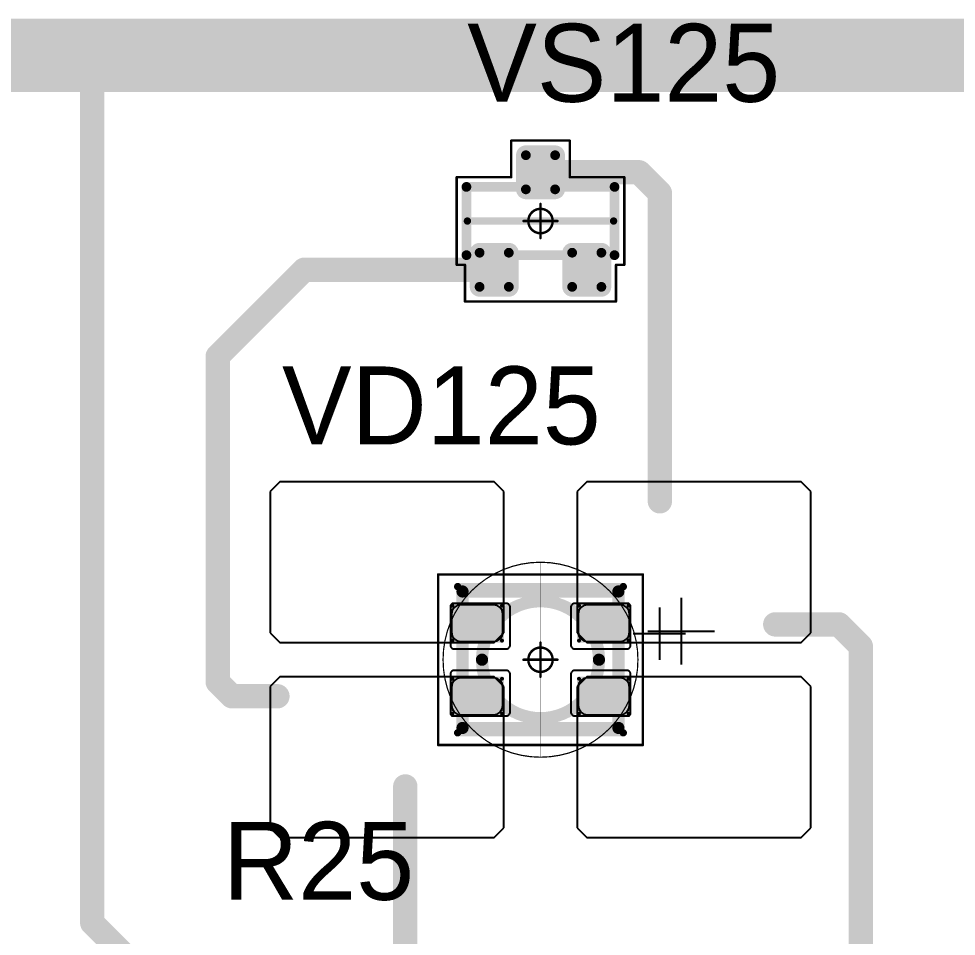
# Model space of a CAD drawing. Header units: millimetres. Extents: x 0 to 400, y 0 to 514.
# Drawn here: x 169.29 to 188.53, y 146.83 to 165.65 of the extents above; entities that cross this region are included whole.
import ezdxf

# ---------------------------------------------------------------- set-up
doc = ezdxf.new("R2010")
doc.units = ezdxf.units.MM
for name, color, linetype in [('Mechanical13', 56, 'Continuous'), ('Mechanical15', 56, 'Continuous'), ('Mechanical2', 216, 'Continuous'), ('TopLayer', 1, 'Continuous'), ('TopOverlay', 2, 'Continuous'), ('TopPaste', 8, 'Continuous'), ('TopSolder', 216, 'Continuous')]:
    doc.layers.add(name, color=color, linetype=linetype)

# ---------------------------------------------------------------- blocks, each defined once
blk = doc.blocks.new('SOT23_57')
at = {"layer": 'Mechanical13', "const_width": 0.2}
for points in [[(-0.7, 1.52), (0.7, 1.52)], [(-0.7, 1.52), (-0.7, -1.52)], [(0.7, 1.52), (0.7, -1.52)], [(-0.7, -1.52), (0.7, -1.52)]]:
    blk.add_lwpolyline(points, dxfattribs=at)
at = {"layer": 'Mechanical13', "const_width": 0.1}
for points in [[(-0.75, 1.52, 1), (-0.65, 1.52, 1)], [(-0.75, 1.52, 1), (-0.65, 1.52, 1)], [(0.65, 1.52, 1), (0.75, 1.52, 1)], [(0.65, 1.52, 1), (0.75, 1.52, 1)], [(-0.75, -1.52, 1), (-0.65, -1.52, 1)], [(-0.75, -1.52, 1), (-0.65, -1.52, 1)], [(0.65, -1.52, 1), (0.75, -1.52, 1)], [(0.65, -1.52, 1), (0.75, -1.52, 1)]]:
    blk.add_lwpolyline(points, format="xyb", close=True, dxfattribs=at)
at = {"layer": 'Mechanical15', "const_width": 0.05}
for points in [[(-0.9, 1.72), (-0.9, 1.55)], [(-0.9, 1.72), (0.9, 1.72)], [(0.9, 1.72), (0.9, 0.6)], [(-1.65, 1.55), (-1.65, -1.55)], [(-1.65, 1.55), (-0.9, 1.55)], [(0.9, 0.6), (1.65, 0.6)], [(1.65, 0.6), (1.65, -0.6)], [(0, 0.35), (0, -0.35)], [(-0.35, 0), (0.35, 0)], [(0.9, -0.6), (1.65, -0.6)], [(0.9, -0.6), (0.9, -1.72)], [(-1.65, -1.55), (-0.9, -1.55)], [(-0.9, -1.55), (-0.9, -1.72)], [(-0.9, -1.72), (0.9, -1.72)]]:
    blk.add_lwpolyline(points, dxfattribs=at)
at = {"layer": 'Mechanical15'}
for points, const_width in [([(-0.913, 1.72, 1), (-0.888, 1.72, 1)], 0.025), ([(-0.913, 1.72, 1), (-0.888, 1.72, 1)], 0.025), ([(0.888, 1.72, 1), (0.913, 1.72, 1)], 0.025), ([(0.888, 1.72, 1), (0.913, 1.72, 1)], 0.025), ([(-1.662, 1.55, 1), (-1.637, 1.55, 1)], 0.025), ([(-1.662, 1.55, 1), (-1.637, 1.55, 1)], 0.025), ([(-0.913, 1.55, 1), (-0.888, 1.55, 1)], 0.025), ([(-0.913, 1.55, 1), (-0.888, 1.55, 1)], 0.025), ([(0.888, 0.6, 1), (0.913, 0.6, 1)], 0.025), ([(0.888, 0.6, 1), (0.913, 0.6, 1)], 0.025), ([(1.637, 0.6, 1), (1.662, 0.6, 1)], 0.025), ([(1.637, 0.6, 1), (1.662, 0.6, 1)], 0.025), ([(0.25, 0, 1), (-0.25, 0, 1)], 0.05), ([(-0.012, 0.35, 1), (0.012, 0.35, 1)], 0.025), ([(-0.362, 0, 1), (-0.337, 0, 1)], 0.025), ([(-0.262, 0, 1), (-0.238, 0, 1)], 0.025), ([(0.238, 0, 1), (0.262, 0, 1)], 0.025), ([(0.337, 0, 1), (0.362, 0, 1)], 0.025), ([(-0.012, -0.35, 1), (0.012, -0.35, 1)], 0.025), ([(0.888, -0.6, 1), (0.913, -0.6, 1)], 0.025), ([(0.888, -0.6, 1), (0.913, -0.6, 1)], 0.025), ([(1.637, -0.6, 1), (1.662, -0.6, 1)], 0.025), ([(1.637, -0.6, 1), (1.662, -0.6, 1)], 0.025), ([(-1.662, -1.55, 1), (-1.637, -1.55, 1)], 0.025), ([(-1.662, -1.55, 1), (-1.637, -1.55, 1)], 0.025), ([(-0.913, -1.55, 1), (-0.888, -1.55, 1)], 0.025), ([(-0.913, -1.55, 1), (-0.888, -1.55, 1)], 0.025), ([(-0.913, -1.72, 1), (-0.888, -1.72, 1)], 0.025), ([(-0.913, -1.72, 1), (-0.888, -1.72, 1)], 0.025), ([(0.888, -1.72, 1), (0.913, -1.72, 1)], 0.025), ([(0.888, -1.72, 1), (0.913, -1.72, 1)], 0.025)]:
    blk.add_lwpolyline(points, format="xyb", close=True, dxfattribs=dict(at, const_width=const_width))
at = {"layer": 'TopLayer', "const_width": 0.1}
for points in [[(-1.4, 1.25, 1), (-1.3, 1.25, 1)], [(-0.7, 1.25, 1), (-0.6, 1.25, 1)], [(-1.4, 0.65, 1), (-1.3, 0.65, 1)], [(-0.7, 0.65, 1), (-0.6, 0.65, 1)], [(0.6, 0.3, 1), (0.7, 0.3, 1)], [(1.3, 0.3, 1), (1.4, 0.3, 1)], [(0.6, -0.3, 1), (0.7, -0.3, 1)], [(1.3, -0.3, 1), (1.4, -0.3, 1)], [(-1.4, -0.65, 1), (-1.3, -0.65, 1)], [(-0.7, -0.65, 1), (-0.6, -0.65, 1)], [(-1.4, -1.25, 1), (-1.3, -1.25, 1)], [(-0.7, -1.25, 1), (-0.6, -1.25, 1)]]:
    blk.add_lwpolyline(points, format="xyb", close=True, dxfattribs=at)
at = {"layer": 'TopLayer'}
for points in [[(-1.35, 1.35), (-1.35, 0.55), (-0.65, 1.35), (-0.65, 0.55)], [(-1.45, 1.25), (-1.45, 0.65), (-0.55, 1.25), (-0.55, 0.65)], [(0.65, 0.4), (0.65, -0.4), (1.35, 0.4), (1.35, -0.4)], [(0.55, 0.3), (0.55, -0.3), (1.45, 0.3), (1.45, -0.3)], [(-1.35, -0.55), (-1.35, -1.35), (-0.65, -0.55), (-0.65, -1.35)], [(-1.45, -0.65), (-1.45, -1.25), (-0.55, -0.65), (-0.55, -1.25)]]:
    blk.add_solid(points, dxfattribs=at)
at = {"layer": 'TopOverlay', "const_width": 0.15}
blk.add_lwpolyline([(0, 1.5), (0, -1.5)], dxfattribs=at)
at = {"layer": 'TopOverlay', "const_width": 0.075}
for points in [[(-0.038, 1.5, 1), (0.038, 1.5, 1)], [(-0.038, -1.5, 1), (0.038, -1.5, 1)]]:
    blk.add_lwpolyline(points, format="xyb", close=True, dxfattribs=at)
at = {"layer": 'TopPaste', "const_width": 0.075}
for points in [[(-1.387, 1.25, 1), (-1.313, 1.25, 1)], [(-0.687, 1.25, 1), (-0.613, 1.25, 1)], [(-1.387, 0.65, 1), (-1.313, 0.65, 1)], [(-0.687, 0.65, 1), (-0.613, 0.65, 1)], [(0.613, 0.3, 1), (0.687, 0.3, 1)], [(1.313, 0.3, 1), (1.387, 0.3, 1)], [(0.613, -0.3, 1), (0.687, -0.3, 1)], [(1.313, -0.3, 1), (1.387, -0.3, 1)], [(-1.387, -0.65, 1), (-1.313, -0.65, 1)], [(-0.687, -0.65, 1), (-0.613, -0.65, 1)], [(-1.387, -1.25, 1), (-1.313, -1.25, 1)], [(-0.687, -1.25, 1), (-0.613, -1.25, 1)]]:
    blk.add_lwpolyline(points, format="xyb", close=True, dxfattribs=at)
at = {"layer": 'TopPaste'}
for points in [[(-1.425, 1.25), (-1.425, 0.65), (-0.575, 1.25), (-0.575, 0.65)], [(-1.35, 1.325), (-1.35, 0.575), (-0.65, 1.325), (-0.65, 0.575)], [(0.575, 0.3), (0.575, -0.3), (1.425, 0.3), (1.425, -0.3)], [(0.65, 0.375), (0.65, -0.375), (1.35, 0.375), (1.35, -0.375)], [(-1.35, -0.575), (-1.35, -1.325), (-0.65, -0.575), (-0.65, -1.325)], [(-1.425, -0.65), (-1.425, -1.25), (-0.575, -0.65), (-0.575, -1.25)]]:
    blk.add_solid(points, dxfattribs=at)
at = {"layer": 'TopSolder', "const_width": 0.202}
for points in [[(-1.451, 1.25, 1), (-1.249, 1.25, 1)], [(-0.751, 1.25, 1), (-0.549, 1.25, 1)], [(-1.451, 0.65, 1), (-1.249, 0.65, 1)], [(-0.751, 0.65, 1), (-0.549, 0.65, 1)], [(0.549, 0.3, 1), (0.751, 0.3, 1)], [(1.249, 0.3, 1), (1.451, 0.3, 1)], [(0.549, -0.3, 1), (0.751, -0.3, 1)], [(1.249, -0.3, 1), (1.451, -0.3, 1)], [(-1.451, -0.65, 1), (-1.249, -0.65, 1)], [(-0.751, -0.65, 1), (-0.549, -0.65, 1)], [(-1.451, -1.25, 1), (-1.249, -1.25, 1)], [(-0.751, -1.25, 1), (-0.549, -1.25, 1)]]:
    blk.add_lwpolyline(points, format="xyb", close=True, dxfattribs=at)
at = {"layer": 'TopSolder'}
for points in [[(-1.35, 1.452), (-1.35, 0.448), (-0.65, 1.452), (-0.65, 0.448)], [(-1.552, 1.25), (-1.552, 0.65), (-0.448, 1.25), (-0.448, 0.65)], [(0.65, 0.502), (0.65, -0.502), (1.35, 0.502), (1.35, -0.502)], [(0.448, 0.3), (0.448, -0.3), (1.552, 0.3), (1.552, -0.3)], [(-1.35, -0.448), (-1.35, -1.452), (-0.65, -0.448), (-0.65, -1.452)], [(-1.552, -0.65), (-1.552, -1.25), (-0.448, -0.65), (-0.448, -1.25)]]:
    blk.add_solid(points, dxfattribs=at)
blk = doc.blocks.new('E65F_230')
at = {"layer": 'Mechanical13'}
for p, q in [((2.441, 1.071), (2.441, 0)), ((1.905, 0.536), (2.976, 0.536))]:
    blk.add_line(p, q, dxfattribs=at)
at = {"layer": 'Mechanical13', "const_width": 0.25}
for points in [[(-1.6, -1.4), (-1.6, 1.4)], [(-1.6, 1.4), (1.6, 1.4)], [(1.6, -1.4), (1.6, 1.4)], [(-1.6, -1.4), (1.6, -1.4)]]:
    blk.add_lwpolyline(points, dxfattribs=at)
at = {"layer": 'Mechanical13'}
for points, const_width in [([(-1.663, 1.4, 1), (-1.538, 1.4, 1)], 0.125), ([(-1.663, 1.4, 1), (-1.538, 1.4, 1)], 0.125), ([(1.537, 1.4, 1), (1.662, 1.4, 1)], 0.125), ([(1.537, 1.4, 1), (1.662, 1.4, 1)], 0.125), ([(1.2, 0, 1), (-1.2, 0, 1)], 0.25), ([(-1.263, 0, 1), (-1.138, 0, 1)], 0.125), ([(1.137, 0, 1), (1.262, 0, 1)], 0.125), ([(-1.663, -1.4, 1), (-1.538, -1.4, 1)], 0.125), ([(-1.663, -1.4, 1), (-1.538, -1.4, 1)], 0.125), ([(1.537, -1.4, 1), (1.662, -1.4, 1)], 0.125), ([(1.537, -1.4, 1), (1.662, -1.4, 1)], 0.125)]:
    blk.add_lwpolyline(points, format="xyb", close=True, dxfattribs=dict(at, const_width=const_width))
at = {"layer": 'Mechanical15', "const_width": 0.05}
for points in [[(-2.1, 1.75), (2.1, 1.75)], [(-2.1, -1.75), (-2.1, 1.75)], [(2.1, -1.75), (2.1, 1.75)], [(0, -0.35), (0, 0.35)], [(0, -0.35), (0, 0.35)], [(-0.35, 0), (0.35, 0)], [(-0.35, 0), (0.35, 0)], [(-2.1, -1.75), (2.1, -1.75)]]:
    blk.add_lwpolyline(points, dxfattribs=at)
at = {"layer": 'Mechanical15'}
for points, const_width in [([(-2.113, 1.75, 1), (-2.088, 1.75, 1)], 0.025), ([(-2.113, 1.75, 1), (-2.088, 1.75, 1)], 0.025), ([(2.087, 1.75, 1), (2.112, 1.75, 1)], 0.025), ([(2.087, 1.75, 1), (2.112, 1.75, 1)], 0.025), ([(0.25, 0, 1), (-0.25, 0, 1)], 0.05), ([(0.25, 0, 1), (-0.25, 0, 1)], 0.05), ([(-0.013, 0.35, 1), (0.012, 0.35, 1)], 0.025), ([(-0.013, 0.35, 1), (0.012, 0.35, 1)], 0.025), ([(-0.363, 0, 1), (-0.338, 0, 1)], 0.025), ([(-0.363, 0, 1), (-0.338, 0, 1)], 0.025), ([(-0.263, 0, 1), (-0.238, 0, 1)], 0.025), ([(-0.263, 0, 1), (-0.238, 0, 1)], 0.025), ([(0.237, 0, 1), (0.262, 0, 1)], 0.025), ([(0.237, 0, 1), (0.262, 0, 1)], 0.025), ([(0.337, 0, 1), (0.362, 0, 1)], 0.025), ([(0.337, 0, 1), (0.362, 0, 1)], 0.025), ([(-0.013, -0.35, 1), (0.012, -0.35, 1)], 0.025), ([(-0.013, -0.35, 1), (0.012, -0.35, 1)], 0.025), ([(-2.113, -1.75, 1), (-2.088, -1.75, 1)], 0.025), ([(-2.113, -1.75, 1), (-2.088, -1.75, 1)], 0.025), ([(2.087, -1.75, 1), (2.112, -1.75, 1)], 0.025), ([(2.087, -1.75, 1), (2.112, -1.75, 1)], 0.025)]:
    blk.add_lwpolyline(points, format="xyb", close=True, dxfattribs=dict(at, const_width=const_width))
at = {"layer": 'TopLayer'}
for p, q in [((-5.35, 3.65), (-5.55, 3.45)), ((-0.95, 3.65), (-5.35, 3.65)), ((-5.35, 3.65), (-5.35, 3.65)), ((-0.75, 3.45), (-0.95, 3.65)), ((0.95, 3.65), (0.75, 3.45)), ((5.35, 3.65), (0.95, 3.65)), ((0.95, 3.65), (0.95, 3.65)), ((5.55, 3.45), (5.35, 3.65)), ((-5.55, 3.45), (-5.55, 3.45)), ((-5.55, 3.45), (-5.55, 0.55)), ((-0.75, 0.55), (-0.75, 3.45)), ((0.75, 3.45), (0.75, 3.45)), ((0.75, 3.45), (0.75, 0.55)), ((5.55, 0.55), (5.55, 3.45)), ((-5.55, 0.55), (-5.35, 0.35)), ((-0.95, 0.35), (-0.75, 0.55)), ((0.75, 0.55), (0.95, 0.35)), ((5.35, 0.35), (5.55, 0.55)), ((-5.35, 0.35), (-0.95, 0.35)), ((0.95, 0.35), (5.35, 0.35)), ((-5.35, -0.35), (-5.55, -0.55)), ((-0.95, -0.35), (-5.35, -0.35)), ((-5.35, -0.35), (-5.35, -0.35)), ((-0.75, -0.55), (-0.95, -0.35)), ((0.95, -0.35), (0.75, -0.55)), ((5.35, -0.35), (0.95, -0.35)), ((0.95, -0.35), (0.95, -0.35)), ((5.55, -0.55), (5.35, -0.35)), ((-5.55, -0.55), (-5.55, -0.55)), ((-5.55, -0.55), (-5.55, -3.45)), ((-0.75, -3.45), (-0.75, -0.55)), ((0.75, -0.55), (0.75, -0.55)), ((0.75, -0.55), (0.75, -3.45)), ((5.55, -3.45), (5.55, -0.55)), ((-5.55, -3.45), (-5.35, -3.65)), ((-0.95, -3.65), (-0.75, -3.45)), ((0.75, -3.45), (0.95, -3.65)), ((5.35, -3.65), (5.55, -3.45)), ((-5.35, -3.65), (-0.95, -3.65)), ((0.95, -3.65), (5.35, -3.65))]:
    blk.add_line(p, q, dxfattribs=at)
at = {"layer": 'TopLayer', "const_width": 0.04}
for points in [[(-1.83, 1.11, 1), (-1.79, 1.11, 1)], [(-0.81, 1.11, 1), (-0.77, 1.11, 1)], [(0.77, 1.11, 1), (0.81, 1.11, 1)], [(1.79, 1.11, 1), (1.83, 1.11, 1)], [(-1.83, 0.39, 1), (-1.79, 0.39, 1)], [(-0.81, 0.39, 1), (-0.77, 0.39, 1)], [(0.77, 0.39, 1), (0.81, 0.39, 1)], [(1.79, 0.39, 1), (1.83, 0.39, 1)], [(-1.83, -0.39, 1), (-1.79, -0.39, 1)], [(-0.81, -0.39, 1), (-0.77, -0.39, 1)], [(0.77, -0.39, 1), (0.81, -0.39, 1)], [(1.79, -0.39, 1), (1.83, -0.39, 1)], [(-1.83, -1.11, 1), (-1.79, -1.11, 1)], [(-0.81, -1.11, 1), (-0.77, -1.11, 1)], [(0.77, -1.11, 1), (0.81, -1.11, 1)], [(1.79, -1.11, 1), (1.83, -1.11, 1)]]:
    blk.add_lwpolyline(points, format="xyb", close=True, dxfattribs=at)
at = {"layer": 'TopLayer'}
for points in [[(-1.85, 1.11), (-1.85, 0.39), (-0.75, 1.11), (-0.75, 0.39)], [(-1.81, 1.15), (-1.81, 0.35), (-0.79, 1.15), (-0.79, 0.35)], [(0.75, 1.11), (0.75, 0.39), (1.85, 1.11), (1.85, 0.39)], [(0.79, 1.15), (0.79, 0.35), (1.81, 1.15), (1.81, 0.35)], [(-1.81, -0.35), (-1.81, -1.15), (-0.79, -0.35), (-0.79, -1.15)], [(0.79, -0.35), (0.79, -1.15), (1.81, -0.35), (1.81, -1.15)], [(-1.85, -0.39), (-1.85, -1.11), (-0.75, -0.39), (-0.75, -1.11)], [(0.75, -0.39), (0.75, -1.11), (1.85, -0.39), (1.85, -1.11)]]:
    blk.add_solid(points, dxfattribs=at)
at = {"layer": 'TopOverlay'}
for p, q in [((2.886, 1.271), (2.886, -0.1)), ((2.2, 0.586), (3.571, 0.586))]:
    blk.add_line(p, q, dxfattribs=at)
at = {"layer": 'TopOverlay', "const_width": 0.15}
for points in [[(-1.7, 1.5), (1.7, 1.5)], [(-1.7, -1.5), (1.7, -1.5)]]:
    blk.add_lwpolyline(points, dxfattribs=at)
at = {"layer": 'TopOverlay', "const_width": 0.075}
for points in [[(-1.738, 1.5, 1), (-1.663, 1.5, 1)], [(1.662, 1.5, 1), (1.737, 1.5, 1)], [(-1.738, -1.5, 1), (-1.663, -1.5, 1)], [(1.662, -1.5, 1), (1.737, -1.5, 1)]]:
    blk.add_lwpolyline(points, format="xyb", close=True, dxfattribs=at)
at = {"layer": 'TopPaste'}
for p, q in [((-1.814, 1.011), (-1.829, 0.938)), ((-1.773, 1.073), (-1.814, 1.011)), ((-1.711, 1.114), (-1.773, 1.073)), ((-1.638, 1.129), (-1.711, 1.114)), ((-0.963, 1.129), (-1.638, 1.129)), ((-0.889, 1.114), (-0.963, 1.129)), ((-0.827, 1.073), (-0.889, 1.114)), ((-0.786, 1.011), (-0.827, 1.073)), ((-0.771, 0.938), (-0.786, 1.011)), ((0.786, 1.011), (0.771, 0.938)), ((0.827, 1.073), (0.786, 1.011)), ((0.889, 1.114), (0.827, 1.073)), ((0.962, 1.129), (0.889, 1.114)), ((1.637, 1.129), (0.962, 1.129)), ((1.711, 1.114), (1.637, 1.129)), ((1.773, 1.073), (1.711, 1.114)), ((1.814, 1.011), (1.773, 1.073)), ((1.829, 0.938), (1.814, 1.011)), ((-1.829, 0.938), (-1.829, 0.563)), ((-0.771, 0.563), (-0.771, 0.938)), ((0.771, 0.938), (0.771, 0.563)), ((1.829, 0.563), (1.829, 0.938)), ((-1.829, 0.563), (-1.814, 0.489)), ((-1.814, 0.489), (-1.773, 0.427)), ((-1.773, 0.427), (-1.711, 0.386)), ((-1.711, 0.386), (-1.638, 0.371)), ((-0.963, 0.371), (-0.889, 0.386)), ((-0.889, 0.386), (-0.827, 0.427)), ((-0.827, 0.427), (-0.786, 0.489)), ((-0.786, 0.489), (-0.771, 0.563)), ((0.771, 0.563), (0.786, 0.489)), ((0.786, 0.489), (0.827, 0.427)), ((0.827, 0.427), (0.889, 0.386)), ((0.889, 0.386), (0.962, 0.371)), ((1.637, 0.371), (1.711, 0.386)), ((1.711, 0.386), (1.773, 0.427)), ((1.773, 0.427), (1.814, 0.489)), ((1.814, 0.489), (1.829, 0.563)), ((-1.638, 0.371), (-0.963, 0.371)), ((0.962, 0.371), (1.637, 0.371)), ((-1.638, -0.371), (-1.711, -0.386)), ((-0.963, -0.371), (-1.638, -0.371)), ((-0.889, -0.386), (-0.963, -0.371)), ((0.962, -0.371), (0.889, -0.386)), ((1.637, -0.371), (0.962, -0.371)), ((1.711, -0.386), (1.637, -0.371)), ((-1.814, -0.489), (-1.829, -0.563)), ((-1.829, -0.563), (-1.829, -0.938)), ((-1.773, -0.427), (-1.814, -0.489)), ((-1.711, -0.386), (-1.773, -0.427)), ((-0.827, -0.427), (-0.889, -0.386)), ((-0.786, -0.489), (-0.827, -0.427)), ((-0.771, -0.563), (-0.786, -0.489)), ((-0.771, -0.938), (-0.771, -0.563)), ((0.786, -0.489), (0.771, -0.563)), ((0.771, -0.563), (0.771, -0.938)), ((0.827, -0.427), (0.786, -0.489)), ((0.889, -0.386), (0.827, -0.427)), ((1.773, -0.427), (1.711, -0.386)), ((1.814, -0.489), (1.773, -0.427)), ((1.829, -0.563), (1.814, -0.489)), ((1.829, -0.938), (1.829, -0.563)), ((-1.829, -0.938), (-1.814, -1.011)), ((-0.786, -1.011), (-0.771, -0.938)), ((0.771, -0.938), (0.786, -1.011)), ((1.814, -1.011), (1.829, -0.938)), ((-1.814, -1.011), (-1.773, -1.073)), ((-1.773, -1.073), (-1.711, -1.114)), ((-1.711, -1.114), (-1.638, -1.129)), ((-1.638, -1.129), (-0.963, -1.129)), ((-0.963, -1.129), (-0.889, -1.114)), ((-0.889, -1.114), (-0.827, -1.073)), ((-0.827, -1.073), (-0.786, -1.011)), ((0.786, -1.011), (0.827, -1.073)), ((0.827, -1.073), (0.889, -1.114)), ((0.889, -1.114), (0.962, -1.129)), ((0.962, -1.129), (1.637, -1.129)), ((1.637, -1.129), (1.711, -1.114)), ((1.711, -1.114), (1.773, -1.073)), ((1.773, -1.073), (1.814, -1.011))]:
    blk.add_line(p, q, dxfattribs=at)
at = {"layer": 'TopSolder'}
for p, q in [((-1.842, 1.129), (-1.85, 1.111)), ((-1.85, 1.111), (-1.85, 1.101)), ((-1.85, 1.101), (-1.85, 1.101)), ((-1.85, 1.101), (-1.85, 0.301)), ((-1.828, 1.143), (-1.842, 1.129)), ((-1.81, 1.151), (-1.828, 1.143)), ((-1.8, 1.151), (-1.81, 1.151)), ((-0.7, 1.151), (-1.8, 1.151)), ((-0.685, 1.151), (-0.7, 1.151)), ((-0.7, 1.151), (-0.7, 1.151)), ((-0.658, 1.139), (-0.685, 1.151)), ((-0.636, 1.118), (-0.658, 1.139)), ((-0.625, 1.09), (-0.636, 1.118)), ((-0.625, 1.076), (-0.625, 1.09)), ((-0.625, 0.301), (-0.625, 1.076)), ((0.636, 1.118), (0.625, 1.09)), ((0.625, 1.09), (0.625, 1.076)), ((0.625, 1.076), (0.625, 1.076)), ((0.625, 1.076), (0.625, 0.301)), ((0.657, 1.139), (0.636, 1.118)), ((0.685, 1.151), (0.657, 1.139)), ((0.7, 1.151), (0.685, 1.151)), ((1.8, 1.151), (0.7, 1.151)), ((1.81, 1.151), (1.8, 1.151)), ((1.8, 1.151), (1.8, 1.151)), ((1.828, 1.143), (1.81, 1.151)), ((1.842, 1.129), (1.828, 1.143)), ((1.85, 1.111), (1.842, 1.129)), ((1.85, 1.101), (1.85, 1.111)), ((1.85, 0.301), (1.85, 1.101)), ((-1.85, 0.301), (-1.85, 0.286)), ((-1.85, 0.286), (-1.839, 0.258)), ((-1.839, 0.258), (-1.818, 0.237)), ((-1.818, 0.237), (-1.79, 0.226)), ((-1.79, 0.226), (-1.775, 0.226)), ((-1.775, 0.226), (-1.775, 0.226)), ((-1.775, 0.226), (-0.7, 0.226)), ((-0.7, 0.226), (-0.685, 0.226)), ((-0.685, 0.226), (-0.658, 0.237)), ((-0.658, 0.237), (-0.636, 0.258)), ((-0.636, 0.258), (-0.625, 0.286)), ((-0.625, 0.286), (-0.625, 0.301)), ((-0.625, 0.301), (-0.625, 0.301)), ((0.625, 0.301), (0.625, 0.286)), ((0.625, 0.286), (0.636, 0.258)), ((0.636, 0.258), (0.657, 0.237)), ((0.657, 0.237), (0.685, 0.226)), ((0.685, 0.226), (0.7, 0.226)), ((0.7, 0.226), (0.7, 0.226)), ((0.7, 0.226), (1.775, 0.226)), ((1.775, 0.226), (1.79, 0.226)), ((1.79, 0.226), (1.817, 0.237)), ((1.817, 0.237), (1.839, 0.258)), ((1.839, 0.258), (1.85, 0.286)), ((1.85, 0.286), (1.85, 0.301)), ((1.85, 0.301), (1.85, 0.301)), ((-1.839, -0.257), (-1.85, -0.285)), ((-1.85, -0.285), (-1.85, -0.299)), ((-1.85, -0.299), (-1.85, -0.299)), ((-1.85, -0.299), (-1.85, -1.099)), ((-1.818, -0.236), (-1.839, -0.257)), ((-1.79, -0.224), (-1.818, -0.236)), ((-1.775, -0.224), (-1.79, -0.224)), ((-0.7, -0.224), (-1.775, -0.224)), ((-0.685, -0.224), (-0.7, -0.224)), ((-0.7, -0.224), (-0.7, -0.224)), ((-0.658, -0.236), (-0.685, -0.224)), ((-0.636, -0.257), (-0.658, -0.236)), ((-0.625, -0.285), (-0.636, -0.257)), ((-0.625, -0.299), (-0.625, -0.285)), ((-0.625, -1.074), (-0.625, -0.299)), ((0.636, -0.257), (0.625, -0.285)), ((0.625, -0.285), (0.625, -0.299)), ((0.625, -0.299), (0.625, -0.299)), ((0.625, -0.299), (0.625, -1.074)), ((0.657, -0.236), (0.636, -0.257)), ((0.685, -0.224), (0.657, -0.236)), ((0.7, -0.224), (0.685, -0.224)), ((1.775, -0.224), (0.7, -0.224)), ((1.79, -0.224), (1.775, -0.224)), ((1.775, -0.224), (1.775, -0.224)), ((1.817, -0.236), (1.79, -0.224)), ((1.839, -0.257), (1.817, -0.236)), ((1.85, -0.285), (1.839, -0.257)), ((1.85, -0.299), (1.85, -0.285)), ((1.85, -1.099), (1.85, -0.299)), ((-1.85, -1.099), (-1.85, -1.109)), ((-1.85, -1.109), (-1.842, -1.128)), ((-1.842, -1.128), (-1.828, -1.142)), ((-1.828, -1.142), (-1.81, -1.149)), ((-1.81, -1.149), (-1.8, -1.149)), ((-1.8, -1.149), (-0.7, -1.149)), ((-1.8, -1.149), (-1.8, -1.149)), ((-0.7, -1.149), (-0.685, -1.149)), ((-0.685, -1.149), (-0.658, -1.138)), ((-0.658, -1.138), (-0.636, -1.117)), ((-0.636, -1.117), (-0.625, -1.089)), ((-0.625, -1.089), (-0.625, -1.074)), ((-0.625, -1.074), (-0.625, -1.074)), ((0.625, -1.074), (0.625, -1.089)), ((0.625, -1.089), (0.636, -1.117)), ((0.636, -1.117), (0.657, -1.138)), ((0.657, -1.138), (0.685, -1.149)), ((0.685, -1.149), (0.7, -1.149)), ((0.7, -1.149), (1.8, -1.149)), ((0.7, -1.149), (0.7, -1.149)), ((1.8, -1.149), (1.81, -1.149)), ((1.81, -1.149), (1.828, -1.142)), ((1.828, -1.142), (1.842, -1.128)), ((1.842, -1.128), (1.85, -1.109)), ((1.85, -1.109), (1.85, -1.099)), ((1.85, -1.099), (1.85, -1.099))]:
    blk.add_line(p, q, dxfattribs=at)

msp = doc.modelspace()

# ---------------------------------------------------------------- linework, layer by layer
at = {"layer": 'Mechanical2'}
for points, const_width in [([(182, 152.5, 1), (178, 152.5, 1)], 0.0254), ([(180, 154.5, 1), (180, 154.5, 1)], 0.0005), ([(177.994, 152.5, 1), (178.006, 152.5, 1)], 0.0127), ([(178, 152.5, 1), (178, 152.5, 1)], 0.0005), ([(181.994, 152.5, 1), (182.006, 152.5, 1)], 0.0127), ([(182, 152.5, 1), (182, 152.5, 1)], 0.0005), ([(180, 150.5, 1), (180, 150.5, 1)], 0.0005)]:
    msp.add_lwpolyline(points, format="xyb", close=True, dxfattribs=dict(at, const_width=const_width))
at = {"layer": 'Mechanical2', "const_width": 0.001}
for points in [[(180, 150.5), (180, 154.5)], [(178, 152.5), (182, 152.5)]]:
    msp.add_lwpolyline(points, dxfattribs=at)
at = {"layer": 'TopLayer'}
for points, const_width in [([(162.625, 164.9), (170.8, 164.9)], 1.5), ([(170.8, 164.9), (192.025, 164.9)], 1.5), ([(170.8, 147.1), (170.8, 164.9)], 0.5), ([(180, 162.5), (182.025, 162.5)], 0.5), ([(182.025, 162.5), (182.45, 162.075)], 0.5), ([(182.45, 155.75), (182.45, 162.075)], 0.5), ([(173.375, 158.725), (175.15, 160.5)], 0.5), ([(175.15, 160.5), (179.05, 160.5)], 0.5), ([(173.375, 152.043), (173.375, 158.725)], 0.5), ([(184.819, 153.225), (186.125, 153.225)], 0.5), ([(186.125, 153.225), (186.575, 152.775)], 0.5), ([(186.575, 146.4), (186.575, 152.775)], 0.5), ([(173.375, 152.043), (173.668, 151.75)], 0.5), ([(173.668, 151.75), (174.6, 151.75)], 0.5), ([(177.225, 145.875), (177.225, 149.9)], 0.5), ([(170.8, 147.1), (172.225, 145.675)], 0.5)]:
    msp.add_lwpolyline(points, dxfattribs=dict(at, const_width=const_width))
for points, const_width in [([(170.425, 164.9, 1), (171.175, 164.9, 1)], 0.75), ([(170.425, 164.9, 1), (171.175, 164.9, 1)], 0.75), ([(170.675, 164.9, 1), (170.925, 164.9, 1)], 0.25), ([(179.875, 162.5, 1), (180.125, 162.5, 1)], 0.25), ([(181.9, 162.5, 1), (182.15, 162.5, 1)], 0.25), ([(181.9, 162.5, 1), (182.15, 162.5, 1)], 0.25), ([(182.325, 162.075, 1), (182.575, 162.075, 1)], 0.25), ([(182.325, 162.075, 1), (182.575, 162.075, 1)], 0.25), ([(175.025, 160.5, 1), (175.275, 160.5, 1)], 0.25), ([(175.025, 160.5, 1), (175.275, 160.5, 1)], 0.25), ([(178.925, 160.5, 1), (179.175, 160.5, 1)], 0.25), ([(173.25, 158.725, 1), (173.5, 158.725, 1)], 0.25), ([(173.25, 158.725, 1), (173.5, 158.725, 1)], 0.25), ([(182.325, 155.75, 1), (182.575, 155.75, 1)], 0.25), ([(184.694, 153.225, 1), (184.944, 153.225, 1)], 0.25), ([(186, 153.225, 1), (186.25, 153.225, 1)], 0.25), ([(186, 153.225, 1), (186.25, 153.225, 1)], 0.25), ([(186.45, 152.775, 1), (186.7, 152.775, 1)], 0.25), ([(186.45, 152.775, 1), (186.7, 152.775, 1)], 0.25), ([(173.25, 152.043, 1), (173.5, 152.043, 1)], 0.25), ([(173.25, 152.043, 1), (173.5, 152.043, 1)], 0.25), ([(173.543, 151.75, 1), (173.793, 151.75, 1)], 0.25), ([(173.543, 151.75, 1), (173.793, 151.75, 1)], 0.25), ([(174.475, 151.75, 1), (174.725, 151.75, 1)], 0.25), ([(177.1, 149.9, 1), (177.35, 149.9, 1)], 0.25), ([(170.675, 147.1, 1), (170.925, 147.1, 1)], 0.25), ([(170.675, 147.1, 1), (170.925, 147.1, 1)], 0.25)]:
    msp.add_lwpolyline(points, format="xyb", close=True, dxfattribs=dict(at, const_width=const_width))

# ---------------------------------------------------------------- block references
for name, p, rotation in [('SOT23_57', (180, 161.5), 90), ('E65F_230', (180, 152.5), 360)]:
    msp.add_blockref(name, p, dxfattribs=dict(rotation=rotation))

# ---------------------------------------------------------------- texts
at = {"layer": 'TopOverlay'}
for s, p in [('VS125', (178.497, 163.946)), ('VD125', (174.695, 156.917)), ('R25', (173.482, 147.574))]:
    msp.add_text(s, height=1.6, dxfattribs=at).set_placement(p)

doc.saveas('drawing.dxf')
